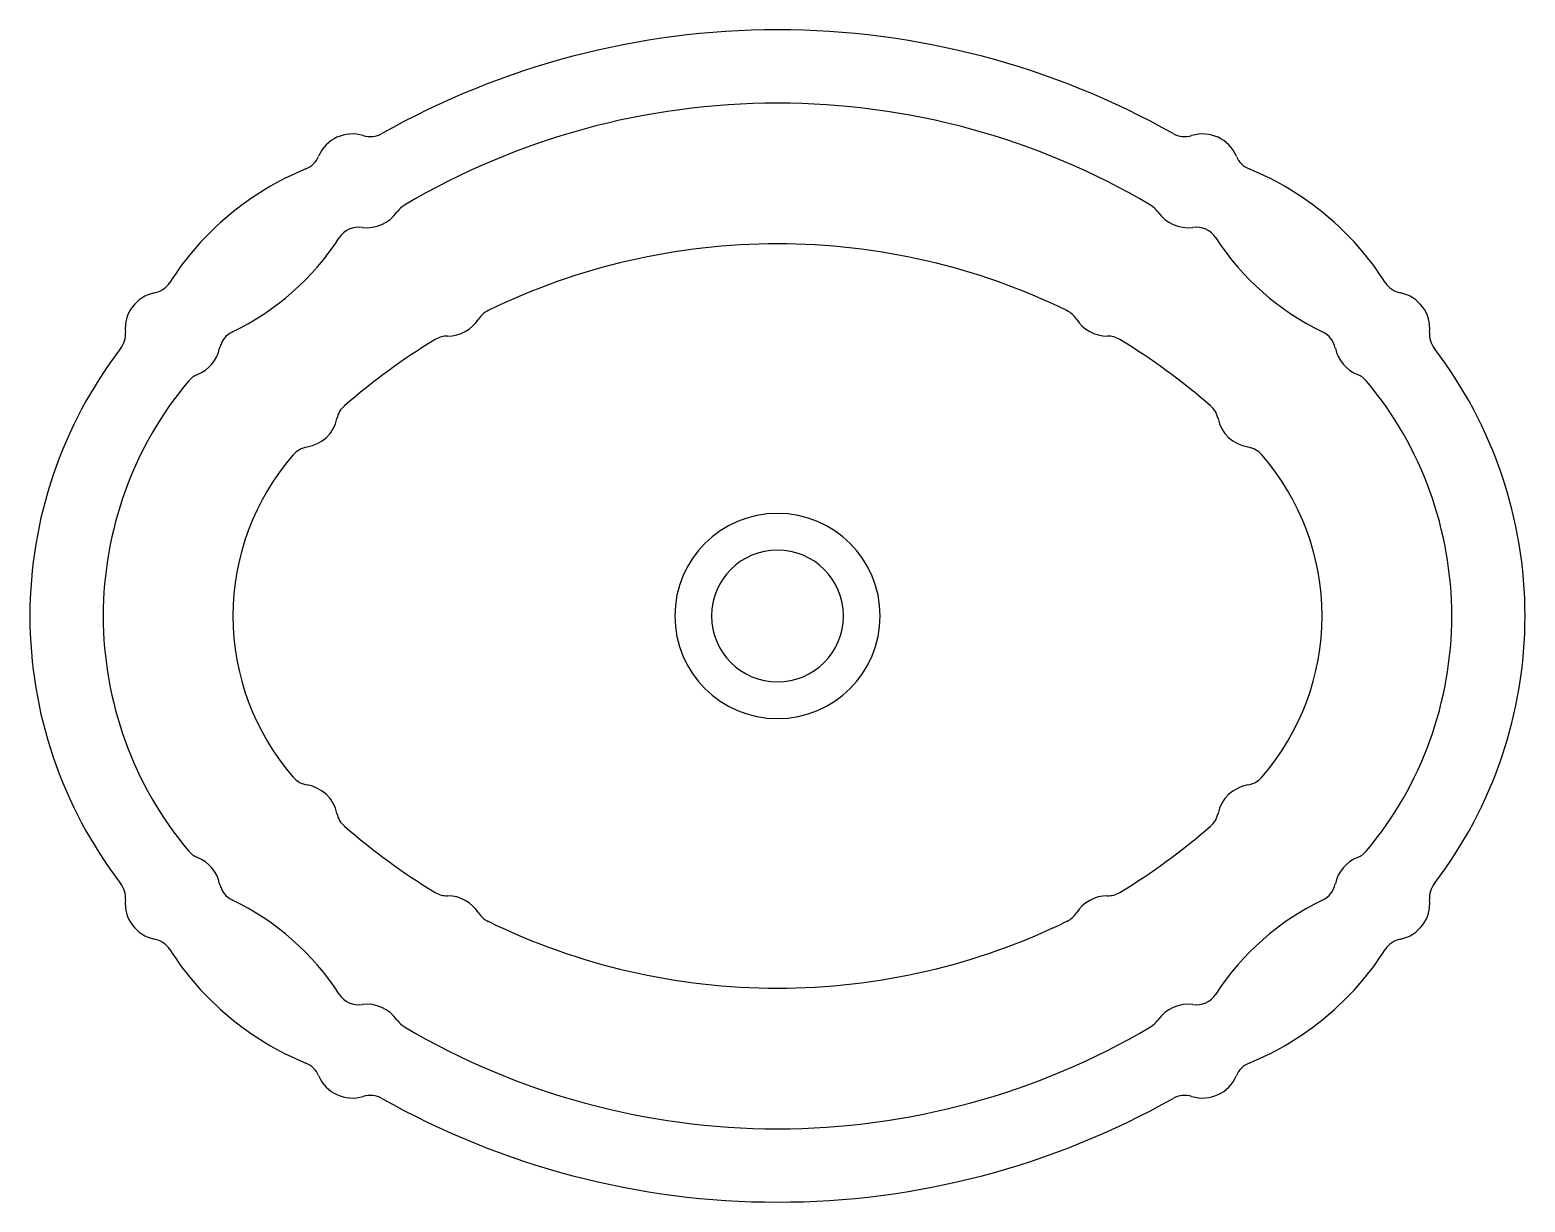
# Model space of a CAD drawing. Extents: x 664 to 1174, y 1333 to 1733.
import ezdxf

# ---------------------------------------------------------------- set-up
doc = ezdxf.new("R2010")
doc.units = 0
doc.header["$LTSCALE"] = 50
doc.layers.add('FINA', color=6, linetype='CONTINUOUS')
doc.layers.add('GROSSA', color=3, linetype='CONTINUOUS')

msp = doc.modelspace()

# ---------------------------------------------------------------- linework, layer by layer
at = {"layer": 'FINA', "color": 0, "linetype": 'CONTINUOUS'}
for centre, radius, start, end in [((918.52, 1434.98), 225, 90, 116.0214), ((918.52, 1434.98), 225, 63.9786, 90), ((823.32, 1629.98), 8, 116.0214, 147.5576), ((1013.72, 1629.98), 8, 32.4424, 63.9786), ((806.02, 1640.98), 12.5, 269.7217, 327.5576), ((1031.02, 1640.98), 12.5, 212.4424, 270.2783), ((918.52, 1434.98), 225, 121.258, 131.0326), ((805.92, 1620.48), 8, 89.7217, 121.258), ((1031.12, 1620.48), 8, 58.742, 90.2783), ((918.52, 1434.98), 225, 48.9674, 58.742), ((776.06, 1598.67), 8, 131.0326, 167.866), ((1060.98, 1598.67), 8, 12.134, 48.9674), ((756.02, 1602.98), 12.5, 279.4678, 347.866), ((1081.02, 1602.98), 12.5, 192.134, 260.5322), ((816.52, 1532.98), 83.77, 138.9322, 180), ((759.39, 1582.75), 8, 99.4678, 138.9322), ((759.39, 1582.75), 8, 99.4678, 138.9322), ((1077.65, 1582.75), 8, 41.0678, 80.5322), ((1077.65, 1582.75), 8, 41.0678, 80.5322), ((1020.52, 1532.98), 83.77, 0, 41.0678), ((918.52, 1532.98), 35, 90, 180), ((918.52, 1532.98), 35, 90, 180), ((918.52, 1532.98), 35, 90, 180), ((918.52, 1532.98), 35, 90, 180), ((918.52, 1532.98), 35, 0, 90), ((918.52, 1532.98), 35, 0, 90), ((816.52, 1532.98), 83.77, 180, 221.0678), ((918.52, 1532.98), 35, 180, 270), ((918.52, 1532.98), 35, 180, 270), ((918.52, 1532.98), 35, 270, 0), ((1020.52, 1532.98), 83.77, 318.9322, 0), ((759.39, 1483.2), 8, 221.0678, 260.5322), ((759.39, 1483.2), 8, 221.0678, 260.5322), ((756.02, 1462.98), 12.5, 12.134, 80.5322), ((1081.02, 1462.98), 12.5, 99.4678, 167.866), ((1077.65, 1483.2), 8, 279.4678, 318.9322), ((1077.65, 1483.2), 8, 279.4678, 318.9322), ((776.06, 1467.28), 8, 192.134, 228.9674), ((1060.98, 1467.28), 8, 311.0326, 347.866), ((918.52, 1630.98), 225, 228.9674, 238.742), ((918.52, 1630.98), 225, 301.258, 311.0326), ((805.92, 1445.48), 8, 238.742, 270.2783), ((1031.12, 1445.48), 8, 269.7217, 301.258), ((806.02, 1424.98), 12.5, 32.4424, 90.2783), ((1031.02, 1424.98), 12.5, 89.7217, 147.5576), ((823.32, 1435.97), 8, 212.4424, 243.9786), ((918.52, 1630.98), 225, 243.9786, 270), ((918.52, 1630.98), 225, 270, 296.0214), ((1013.72, 1435.97), 8, 296.0214, 327.5576)]:
    msp.add_arc(centre, radius, start, end, dxfattribs=at)
at = {"layer": 'GROSSA', "color": 0, "linetype": 'CONTINUOUS'}
for centre, radius, start, end in [((918.52, 1457.98), 275, 90, 119.3931), ((918.52, 1457.98), 275, 60.6069, 90), ((918.52, 1457.98), 250, 90, 120.5902), ((918.52, 1457.98), 250, 59.4098, 90), ((773.52, 1684.98), 12.5, 72.6775, 157.1538), ((779.63, 1704.55), 8, 252.6775, 299.3931), ((1057.42, 1704.55), 8, 240.6069, 287.3225), ((1063.52, 1684.98), 12.5, 22.8462, 107.3225), ((754.63, 1692.93), 8, 292.2487, 337.1538), ((1082.41, 1692.93), 8, 202.8462, 247.7513), ((795.52, 1592.98), 100, 112.2487, 147.4565), ((1041.52, 1592.98), 100, 32.5435, 67.7513), ((795.37, 1666.3), 8, 120.5902, 145.269), ((1041.67, 1666.3), 8, 34.731, 59.4098), ((778.52, 1677.98), 12.5, 262.2352, 325.269), ((1058.52, 1677.98), 12.5, 214.731, 277.7648), ((775.75, 1657.66), 8, 82.2352, 147.0436), ((1061.29, 1657.66), 8, 32.9564, 97.7648), ((693.52, 1710.98), 90, 295.732, 327.0436), ((693.52, 1710.98), 90, 295.732, 327.0436), ((693.52, 1710.98), 90, 295.732, 327.0436), ((1143.52, 1710.98), 90, 212.9564, 244.268), ((1143.52, 1710.98), 90, 212.9564, 244.268), ((708.52, 1630.98), 12.5, 101.372, 185.3091), ((704.48, 1651.07), 8, 281.372, 327.4565), ((1132.56, 1651.07), 8, 212.5435, 258.628), ((1128.52, 1630.98), 12.5, 354.6909, 78.628), ((688.11, 1629.08), 8, 322.5371, 5.3091), ((736.07, 1622.69), 8, 115.732, 167.9439), ((736.07, 1622.69), 8, 115.732, 167.9439), ((736.07, 1622.69), 8, 115.732, 167.9439), ((1100.97, 1622.69), 8, 12.0561, 64.268), ((1100.97, 1622.69), 8, 12.0561, 64.268), ((1148.93, 1629.08), 8, 174.6909, 217.4629), ((813.52, 1532.98), 150, 142.5371, 180), ((716.02, 1626.98), 12.5, 292.067, 347.9439), ((716.02, 1626.98), 12.5, 292.067, 347.9439), ((1121.02, 1626.98), 12.5, 192.0561, 247.933), ((1121.02, 1626.98), 12.5, 192.0561, 247.933), ((1023.52, 1532.98), 150, 0, 37.4629), ((813.52, 1532.98), 125, 140.1306, 180), ((723.72, 1607.98), 8, 112.067, 140.1306), ((1113.32, 1607.98), 8, 39.8694, 67.933), ((1113.32, 1607.98), 8, 39.8694, 67.933), ((1023.52, 1532.98), 125, 0, 39.8694), ((918.52, 1532.98), 22.5, 90, 180), ((918.52, 1532.98), 22.5, 90, 180), ((918.52, 1532.98), 22.5, 90, 180), ((918.52, 1532.98), 22.5, 90, 180), ((918.52, 1532.98), 22.5, 0, 90), ((918.52, 1532.98), 22.5, 0, 90), ((813.52, 1532.98), 150, 180, 217.4629), ((813.52, 1532.98), 125, 180, 219.8694), ((918.52, 1532.98), 22.5, 180, 270), ((918.52, 1532.98), 22.5, 180, 270), ((918.52, 1532.98), 22.5, 270, 0), ((1023.52, 1532.98), 125, 320.1306, 0), ((1023.52, 1532.98), 150, 322.5371, 0), ((723.72, 1457.97), 8, 219.8694, 247.933), ((716.02, 1438.98), 12.5, 12.0561, 67.933), ((1121.02, 1438.98), 12.5, 112.067, 167.9439), ((1113.32, 1457.97), 8, 292.067, 320.1306), ((688.11, 1436.87), 8, 354.6909, 37.4629), ((736.07, 1443.26), 8, 192.0561, 244.268), ((736.07, 1443.26), 8, 192.0561, 244.268), ((1100.97, 1443.26), 8, 295.732, 347.9439), ((1148.93, 1436.87), 8, 142.5371, 185.3091), ((708.52, 1434.98), 12.5, 174.6909, 258.628), ((693.52, 1354.98), 90, 32.9564, 64.268), ((693.52, 1354.98), 90, 32.9564, 64.268), ((1143.52, 1354.98), 90, 115.732, 147.0436), ((1128.52, 1434.98), 12.5, 281.372, 5.3091), ((704.48, 1414.88), 8, 32.5435, 78.628), ((795.52, 1472.98), 100, 212.5435, 247.7513), ((1041.52, 1472.98), 100, 292.2487, 327.4565), ((1132.56, 1414.88), 8, 101.372, 147.4565), ((775.75, 1408.29), 8, 212.9564, 277.7648), ((775.75, 1408.29), 8, 212.9564, 277.7648), ((1061.29, 1408.29), 8, 262.2352, 327.0436), ((778.52, 1387.98), 12.5, 34.731, 97.7648), ((778.52, 1387.98), 12.5, 34.731, 97.7648), ((1058.52, 1387.98), 12.5, 82.2352, 145.269), ((795.37, 1399.65), 8, 214.731, 239.4098), ((795.37, 1399.65), 8, 214.731, 239.4098), ((918.52, 1607.98), 250, 239.4098, 270), ((918.52, 1607.98), 250, 270, 300.5902), ((1041.67, 1399.65), 8, 300.5902, 325.269), ((754.63, 1373.02), 8, 22.8462, 67.7513), ((1082.41, 1373.02), 8, 112.2487, 157.1538), ((773.52, 1380.98), 12.5, 202.8462, 287.3225), ((1063.52, 1380.98), 12.5, 252.6775, 337.1538), ((779.63, 1361.41), 8, 60.6069, 107.3225), ((918.52, 1607.98), 275, 240.6069, 270), ((918.52, 1607.98), 275, 270, 299.3931), ((1057.42, 1361.41), 8, 72.6775, 119.3931)]:
    msp.add_arc(centre, radius, start, end, dxfattribs=at)

doc.saveas('drawing.dxf')
